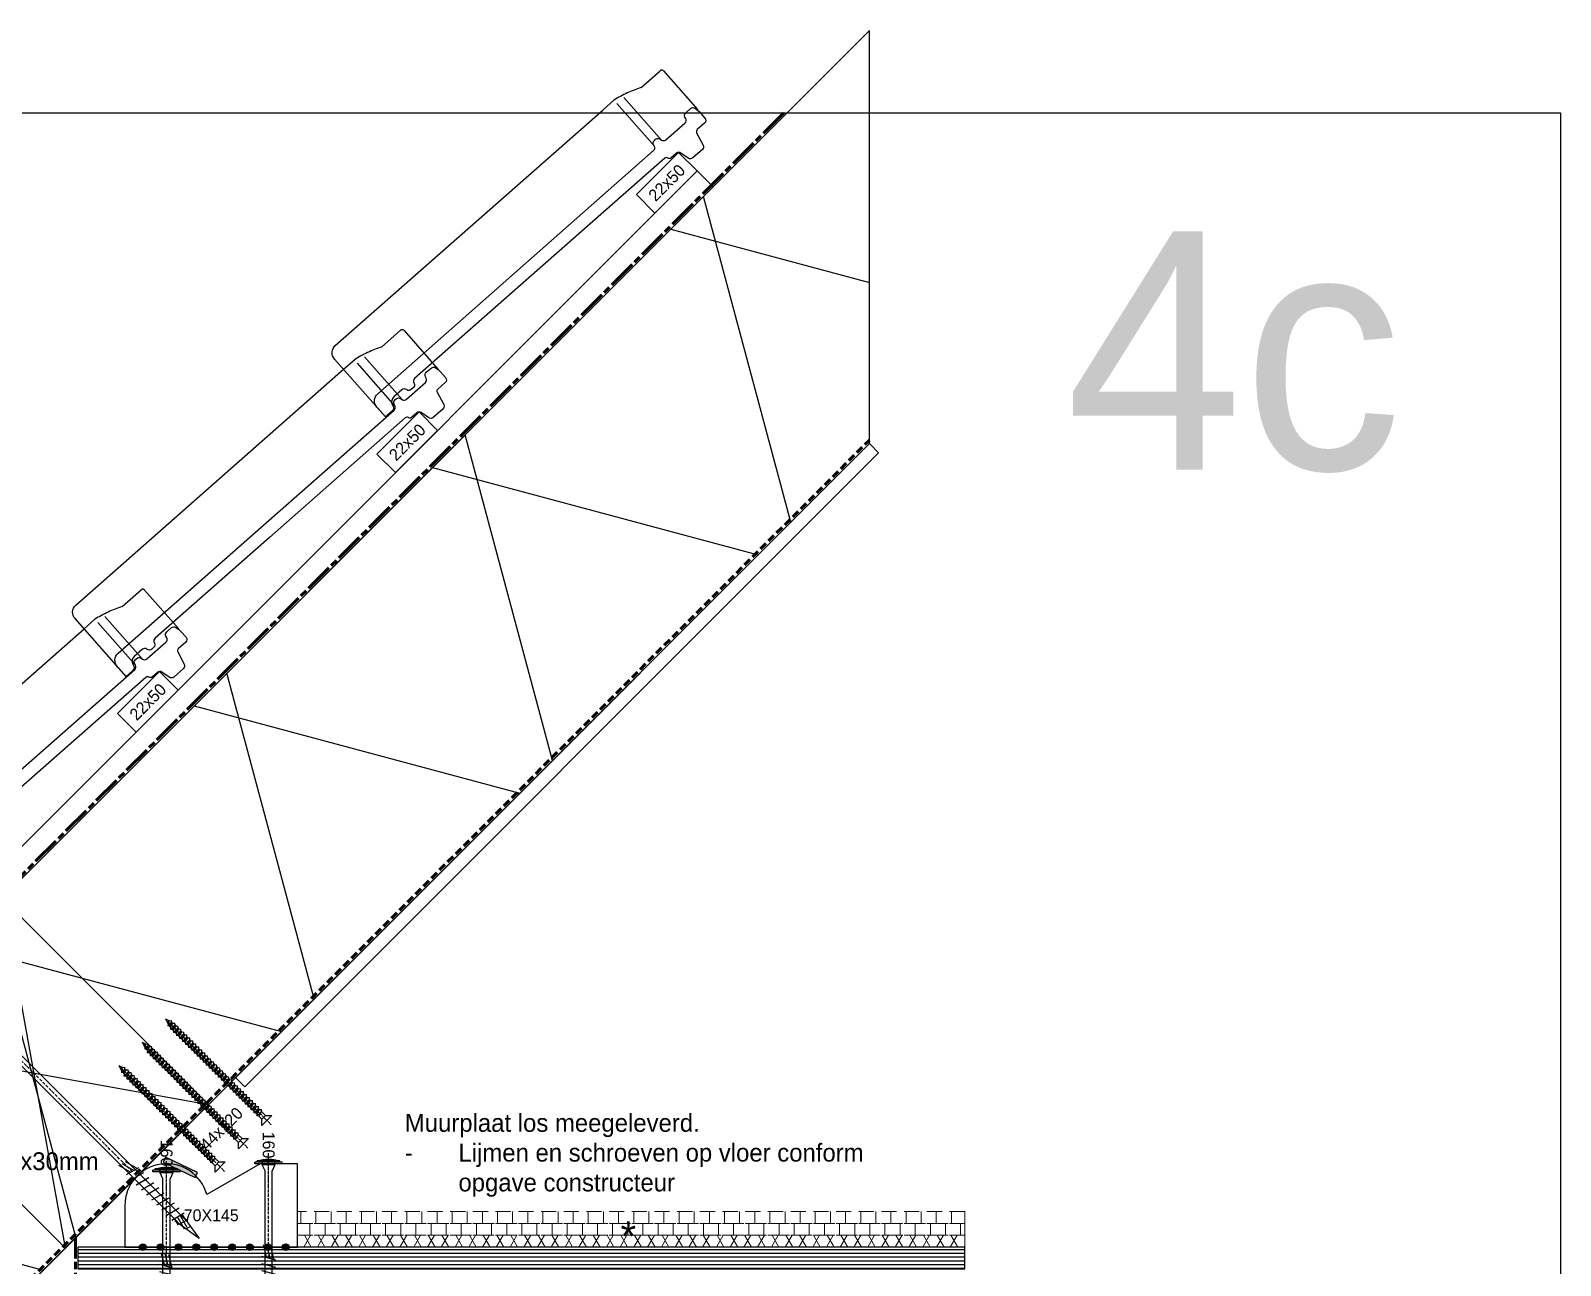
# Model space of a CAD drawing. Header units: millimetres. Extents: x -109306 to 269542, y -22401 to 197206.
# Drawn here: x 259258 to 260542, y -15441 to -14405 of the extents above; entities that cross this region are included whole.
import ezdxf
from ezdxf.enums import TextEntityAlignment as Align

# ---------------------------------------------------------------- set-up
doc = ezdxf.new("R2010")
doc.units = ezdxf.units.MM
for name, pattern in [('ACAD_ISO08W100', [36, 24, -3, 6, -3]), ('CENTER2', [1.125, 0.75, -0.125, 0.125, -0.125]), ('DASHDOT', [18.5, 12, -3, 0.5, -3]), ('DASHED', [19.049999999999997, 12.7, -6.35]), ('DASHED2', [9.524999999999999, 6.349999999999999, -3.174999999999999])]:
    doc.linetypes.add(name, pattern=pattern)
for name, color, linetype in [('EHP Bevestigingsmiddelen', 1, 'Continuous'), ('EHP Luchtdichting', 6, 'Continuous'), ('EHP Tekst', 1, 'Continuous')]:
    doc.layers.add(name, color=color, linetype=linetype)
for name, color, linetype, lineweight in [('EHP Dampdichte folie', 3, 'DASHED2', 60), ('EHP Dampopen folie', 5, 'ACAD_ISO08W100', 60), ('EHP Derden', 8, 'DASHED', 13)]:
    doc.layers.add(name, color=color, linetype=linetype, lineweight=lineweight)
doc.layers.add('EHP Hulplijnen tekst niet printen', color=4, linetype='Continuous', plot=False)
doc.styles.get("Standard").update_dxf_attribs({"font": ''})
doc.styles.get('Standard').set_extended_font_data('Century Gothic')

# ---------------------------------------------------------------- blocks, each defined once
blk = doc.blocks.new('*U675')
at = {"layer": 'EHP Bevestigingsmiddelen', "color": 1, "linetype": 'DASHDOT', "ltscale": 0.2}
blk.add_line((239.385843, -3.636214033244908e-15), (-9.120789999999943, 5.584688692939765e-16), dxfattribs=at)
at = {"layer": 'EHP Bevestigingsmiddelen'}
for p, q in [((-1.499999999999999, 9.5), (-2.5, 9.5)), ((-2.5, -9.5), (-2.5, 9.5)), ((7.041486534478669e-16, 11.5), (-1.499999999999999, 11.5)), ((-1.500000000000001, -11.5), (-1.499999999999999, 11.5)), ((-1.500000000000001, -11.5), (-1.499999999999999, 11.5)), ((0.7862359999999174, 5.334553000000597), (-1.5, 5.334553000000597)), ((-7.041486534478669e-16, -11.5), (7.041486534478669e-16, 11.5)), ((5.766851000000315, 3.000001000000338), (0.7862359999999174, 5.334553000000597)), ((0.7862359999999168, -5.334553000000597), (0.7862359999999174, 5.334553000000597)), ((293.8792100000001, 3.000001000000331), (5.766851000000315, 3.000001000000338)), ((238.8152770000006, 1.471101000002815), (227.9880080000003, 4.376712999997832)), ((239.6985880000002, -1.663065000000646), (228.8713180000004, 1.242548000001986)), ((240.9935390000001, -6.000001000000342), (237.8877090000005, 5.591109000000866)), ((240.9935370000003, -5.999998999999665), (237.8877090000005, 5.591109000000866)), ((246.9935370000003, -5.999998999999666), (243.8877090000005, 5.591111000001543)), ((252.9935370000003, -5.999998999999666), (249.8877069999999, 5.591111000001542)), ((253.0150560000002, -6.08030799999688), (249.9092259999998, 5.510801999997052)), ((259.0150560000002, -6.08030799999688), (255.9092280000004, 5.510801999997052)), ((265.0150560000002, -6.080307999996881), (261.9092280000004, 5.510801999997051)), ((271.0150540000004, -6.080307999996881), (267.9092259999998, 5.510801999997051)), ((277.0150560000002, -6.080307999996882), (273.9092259999998, 5.51080000000365)), ((283.0150560000002, -6.080307999996882), (279.9092280000004, 5.51080199999705)), ((289.0150560000002, -6.080307999996883), (285.9092280000004, 5.51080199999705)), ((295.0150540000004, -6.080307999996883), (291.9092259999998, 5.510801999997049)), ((292.6035300000003, 2.919622000001247), (298.528182, 4.509565000000286)), ((293.3277360000002, 0.2168509999973979), (304.1550050000005, 3.12246299999969)), ((318.8792100000001, -0.08030799999688439), (293.8792100000001, 4.000001000000331)), ((293.8792100000001, 3.000001000000331), (298.8835730000001, 3.183227000001345)), ((294.0519410000006, -2.485919999999176), (304.8792100000001, 0.4196920000031165)), ((300.5626090000005, -3.083022999999237), (298.7890700000007, 3.535917000001056)), ((306.6791830000002, -2.080307999996883), (305.4978920000003, 2.32832900000357)), ((-1.500000000000001, -9.5), (-2.5, -9.5)), ((0.7862359999999168, -5.334553000000597), (-1.5, -5.334553000000597)), ((-7.041486534478669e-16, -11.5), (-1.500000000000001, -11.5)), ((0.7862359999999168, -5.334553000000597), (5.766859000000295, -2.999998999999662)), ((294.4791560000003, -2.999998999999669), (5.766859000000295, -2.999998999999662)), ((240.5818980000004, -4.797229999996492), (229.754629, -1.891618000001475)), ((300.5471219999999, -3.025223999997259), (294.1896880000004, -2.999998999999669)), ((294.4791560000003, -3.999998999999669), (318.8792100000001, -0.08030799999688439))]:
    blk.add_line(p, q, dxfattribs=at)
blk.add_arc((28.29265649457668, -1.596603505066713e-14), 32.22479936311466, 162.8542148079576, 197.1457851920423, dxfattribs=at)
blk = doc.blocks.new('*U744')
at = {"layer": 'EHP Bevestigingsmiddelen', "color": 1, "linetype": 'DASHDOT', "ltscale": 0.2}
blk.add_line((13.70786104431774, -13.70786104431782), (-6.449372458778408, 6.449372458778413), dxfattribs=at)
at = {"layer": 'EHP Bevestigingsmiddelen', "xscale": -1, "rotation": 134.9999999999999}
blk.add_blockref('*U675', (0, 0), dxfattribs=at)
at = {"layer": 'EHP Hulplijnen tekst niet printen', "insert": (-11.13097796459043, 11.13097796459047), "char_height": 10, "attachment_point": 5, "rotation": 314.9999999999999}
blk.add_mtext_dynamic_manual_height_columns('320', width=10.98533508774472, gutter_width=17.5, heights=[0], dxfattribs=at)
blk = doc.blocks.new('*U719')
h = blk.add_hatch()
h.set_pattern_fill('ISOLATIE', color=256, scale=244.9999999999982, angle=45.00000008545901, style=0, pattern_type=2)
h.set_pattern_definition([(105.000000085459, (3.151238372976862e-12, -3.151238363576458e-12), (-236.6518273462404, -63.41066640309303), []), (165.000000085459, (3.151238372976862e-12, -3.151238363576458e-12), (-63.41066569714122, -236.6518275353995), [])])
h.paths.add_polyline_path([(769.1248532738556, 1115.607178866419), (-173.2411616490992, 173.2411611323065), (0, 0), (769.1248593438004, 769.1248616381582), (769.1248604909742, 942.3660241760388)])
blk.add_lwpolyline([(769.1248532738556, 1115.607178866419), (-173.2411616490992, 173.2411611323065), (0, 0), (0, 0), (769.1248593438004, 769.1248616381582), (769.1248604909742, 942.3660241760388)], close=True)
blk = doc.blocks.new('*U767')
blk.add_lwpolyline([(0, 0), (752.2715113071984, 0), (752.2715113071984, 11), (0, 11)], close=True)
blk = doc.blocks.new('*U775')
h = blk.add_hatch()
h.set_pattern_fill('ANSI31', color=256, angle=135)
h.set_pattern_definition([(180, (594.4165149471082, 0), (-6.661338147750939e-16, -3.175), [])])
h.paths.add_polyline_path([(0, 18), (0, 1.77635683940025e-15), (744.4165149471082, 0), (744.4165149471082, 18)])
blk.add_lwpolyline([(0, 0), (744.4165149471082, 0), (744.4165149471082, 18), (0, 18)], close=True)
blk = doc.blocks.new('*U771')
blk.add_lwpolyline([(0, 0), (1177.199189869282, 0), (1177.199189869282, 18.99999999999955), (0, 18.99999999999955)], close=True)
blk = doc.blocks.new('*U725')
h = blk.add_hatch(color=1)
h.dxf.hatch_style = 1
h.paths.add_polyline_path([(17.81324004608746, -2.442490654175344e-15, 1), (12.18675995391254, -2.442490654175344e-15, 1)])
h = blk.add_hatch(color=1)
h.dxf.hatch_style = 1
h.paths.add_polyline_path([(32.81324004608746, -2.442490654175344e-15, 1), (27.18675995391254, -2.442490654175344e-15, 1)])
h = blk.add_hatch(color=1)
h.dxf.hatch_style = 1
h.paths.add_polyline_path([(47.81324004608746, -2.442490654175344e-15, 1), (42.18675995391254, -2.442490654175344e-15, 1)])
h = blk.add_hatch(color=1)
h.dxf.hatch_style = 1
h.paths.add_polyline_path([(62.81324004608746, -2.442490654175344e-15, 1), (57.18675995391254, -2.442490654175344e-15, 1)])
h = blk.add_hatch(color=1)
h.dxf.hatch_style = 1
h.paths.add_polyline_path([(77.81324004608746, -2.442490654175344e-15, 1), (72.18675995391254, -2.442490654175344e-15, 1)])
h = blk.add_hatch(color=1)
h.dxf.hatch_style = 1
h.paths.add_polyline_path([(92.81324004608746, -2.442490654175344e-15, 1), (87.18675995391254, -2.442490654175344e-15, 1)])
h = blk.add_hatch(color=1)
h.dxf.hatch_style = 1
h.paths.add_polyline_path([(107.8132400460875, -2.442490654175344e-15, 1), (102.1867599539125, -2.442490654175344e-15, 1)])
h = blk.add_hatch(color=1)
h.dxf.hatch_style = 1
h.paths.add_polyline_path([(122.8132400460875, -2.442490654175344e-15, 1), (117.1867599539125, -2.442490654175344e-15, 1)])
h = blk.add_hatch(color=1)
h.dxf.hatch_style = 1
h.paths.add_polyline_path([(137.8132400460875, -2.442490654175344e-15, 1), (132.1867599539125, -2.442490654175344e-15, 1)])
at = {"color": 1}
for centre in [(15, -2.449293598294706e-15), (30, -2.449293598294706e-15), (45, -2.449293598294706e-15), (60, -2.449293598294706e-15), (75, -2.449293598294706e-15), (90, -2.449293598294706e-15), (105, -2.449293598294706e-15), (120, -2.449293598294706e-15), (135, -2.449293598294706e-15)]:
    blk.add_circle(centre, 2.813240046087458, dxfattribs=at)
blk = doc.blocks.new('*U742')
at = {"layer": 'EHP Derden'}
h = blk.add_hatch(dxfattribs=at)
h.set_pattern_fill('ANSI31', color=256, scale=4, angle=45)
h.set_pattern_definition([(90, (264.9190646950901, 20), (-12.7, 0), [])])
h.paths.add_polyline_path([(0, 20), (559.9190646950901, 20), (559.9190646950901, 30), (0, 30)])
h = blk.add_hatch(dxfattribs=at)
h.set_pattern_fill('ANSI31', color=256, scale=4, angle=45)
h.set_pattern_definition([(90, (259.9190646950901, 10), (-12.7, 0), [])])
h.paths.add_polyline_path([(0, 10), (559.9190646950901, 10), (559.9190646950901, 20), (0, 20)])
h = blk.add_hatch(dxfattribs=at)
h.set_pattern_fill('ISOLATIE', color=256, scale=10, pattern_type=2)
h.set_pattern_definition([(59.99999999999999, (259.9190646950901, 0), (-8.660254037844386, 5.000000000000001), []), (120, (259.9190646950901, 0), (-8.660254037844387, -4.999999999999998), [])])
h.paths.add_polyline_path([(0, 0), (559.9190646950901, 0), (559.9190646950901, 10), (0, 10)])
for points in [[(0, 20), (559.9190646950901, 20), (559.9190646950901, 30), (0, 30)], [(0, 10), (559.9190646950901, 10), (559.9190646950901, 20), (0, 20)], [(0, 0), (559.9190646950901, 0), (559.9190646950901, 10), (0, 10)]]:
    blk.add_lwpolyline(points, close=True, dxfattribs=at)
blk = doc.blocks.new('BNOVH000B$2')
at = {"color": 1, "linetype": 'Continuous', "ltscale": 400}
blk.add_lwpolyline([(-4.607633, -72.63407099999999), (-0.507161, -7.984014999999999, -0.414214), (7.983656, -0.505826), (306.765381, -19.461395)], format="xyb", dxfattribs=at)
at = {"color": 1, "linetype": 'DASHED2', "ltscale": 400}
blk.add_lwpolyline([(306.765381, -19.461395), (318.913177, -20.232227, -0.063748), (342.582732, -28.872767), (363.816071, -30.219614, -0.414214), (365.685305, -32.342388), (362.930328, -75.772003)], format="xyb", dxfattribs=at)
for points in [[(315.653687, -71.612961), (318.674286, -24.001543)], [(323.528778, -72.112488), (326.549377, -24.501074)]]:
    blk.add_lwpolyline(points, dxfattribs=at)
at = {"color": 7, "linetype": 'Continuous', "ltscale": 400}
for points in [[(162.939163, -75.24762), (35.388271, -67.155594, 0.346419), (32.332868, -69.26175699999999), (32.208397, -69.663368, -0.34642), (29.152066, -71.76974), (26.880663, -71.62571700000001, -0.346418), (24.116321, -69.149877), (24.043949, -68.736298, 0.346419), (21.27807, -66.260763), (12.150923, -65.681381, 0.339449), (6.694334, -69.342673), (6.107766000000001, -71.08606, -0.339452), (3.074921, -73.12224300000001), (-4.607633, -72.63407099999999), (-3.911165, -61.656105, -0.414214), (4.57868, -54.17960799999999), (163.721054, -64.275009)], [(163.721054, -64.275009), (312.597626, -73.719734, 0.34642), (315.65294, -71.612962), (316.081909, -70.22963, -0.346418), (319.137209, -68.122364), (320.513977, -68.210251, -0.346419), (323.278875, -70.685866), (323.528778, -72.112488, 0.34642), (326.293636, -74.589384), (347.527344, -75.935265, 0.34642), (350.582755, -73.829089), (351.011627, -72.44516, -0.346409), (354.067276, -70.339005), (359.435699, -70.67935200000001, -0.346429), (362.200625, -73.155084), (362.653351, -75.73613), (362.783844, -78.09605400000001), (362.351929, -84.892128, -0.414214), (359.167991, -87.69696), (350.891724, -87.171593, 0.346418), (348.683398, -88.693428), (345.226959, -99.860466, -0.34642), (342.170061, -101.96707), (331.379486, -101.282631, -0.345772), (328.614772, -98.812945), (327.279694, -91.291748, 0.345782), (324.515422, -88.822875), (318.587646, -88.446442, -0.348737), (316.607744, -86.658449, 0.348633), (314.626961, -84.870368), (162.939163, -75.24762)]]:
    blk.add_lwpolyline(points, format="xyb", dxfattribs=at)
blk = doc.blocks.new('*U795')
blk.add_lwpolyline([(4.679240163218177e-24, -4.679240163218432e-24), (35.35533905932834, 35.35533905932641), (19.79898987322471, 50.91168824543088), (-15.55634918610362, 15.55634918610447)], close=True)
at = {"color": 1, "flags": 8}
blk.add_attdef('22X50', text='', height=10, rotation=44.99999999999844, dxfattribs=at).set_placement((9.89949534819311, 25.45584457970956), align=Align.MIDDLE_CENTER)
blk = doc.blocks.new('*U817')
at = {"linetype": 'CENTER2', "ltscale": 5}
blk.add_line((-5.199999988079071, 0), (119.9997604191303, 0), dxfattribs=at)
at = {"linetype": 'Continuous', "ltscale": 100}
for p, q in [((0, -6), (0, 6)), ((0, 6), (3.800000011920929, 2.199999988079071)), ((3.800000011920929, 2.199999988079071), (7.321000009775162, 2.199999988079071)), ((3.800000011920929, 2.199999988079071), (3.800000011920929, -2.199999988079071)), ((7.321000009775162, 2.199999988079071), (8.500431448221207, 3.199999988079071)), ((7.321000009775162, 2.199999988079071), (8.500431448221207, -2.2016980946064)), ((9.679862886667252, 2.199999988079071), (8.500431448221207, 3.199999988079071)), ((8.500431448221207, 3.199999988079071), (8.500431448221207, -0.9210883378982544)), ((9.679862886667252, 2.199999988079071), (10.85929435491562, 2.199999988079071)), ((9.679862886667252, 2.199999988079071), (10.85929435491562, -2.2016980946064)), ((10.85929435491562, 2.199999988079071), (12.03872579336166, 3.199999988079071)), ((10.85929435491562, 2.199999988079071), (12.03872579336166, -2.2016980946064)), ((13.21815726161003, 2.199999988079071), (12.03872579336166, 3.199999988079071)), ((12.03872579336166, 3.199999988079071), (12.03872579336166, -0.9210883378982544)), ((13.21815726161003, 2.199999988079071), (14.39758870005608, 2.199999988079071)), ((13.21815726161003, 2.199999988079071), (14.39758870005608, -2.2016980946064)), ((14.39758870005608, 2.199999988079071), (15.57702013850212, 3.199999988079071)), ((14.39758870005608, 2.199999988079071), (15.57702013850212, -2.2016980946064)), ((16.75645160675049, 2.199999988079071), (15.57702013850212, 3.199999988079071)), ((15.57702013850212, 3.199999988079071), (15.57702013850212, -0.9210883378982544)), ((16.75645160675049, 2.199999988079071), (17.93588304519653, 2.199999988079071)), ((16.75645160675049, 2.199999988079071), (17.93588304519653, -2.2016980946064)), ((17.93758869171143, 2.199999988079071), (19.11702015995979, 3.199999988079071)), ((17.93758869171143, 2.199999988079071), (19.11702015995979, -2.2016980946064)), ((19.11702015995979, 3.199999988079071), (19.11702015995979, -0.9210883378982544)), ((20.29645159840584, 2.199999988079071), (19.11702015995979, 3.199999988079071)), ((20.29645159840584, 2.199999988079071), (21.47588306665421, -2.2016980946064)), ((20.29645159840584, 2.199999988079071), (21.47588306665421, 2.199999988079071)), ((21.47588306665421, 2.199999988079071), (22.65531450510025, 3.199999988079071)), ((21.47588306665421, 2.199999988079071), (22.65531450510025, -2.2016980946064)), ((23.83645159006119, 2.199999988079071), (22.65702015161514, 3.199999988079071)), ((22.65702015161514, 3.199999988079071), (22.65702015161514, -0.9210883378982544)), ((23.83645159006119, 2.199999988079071), (25.01588305830956, 2.199999988079071)), ((23.83645159006119, 2.199999988079071), (25.01588305830956, -2.2016980946064)), ((25.01588305830956, 2.199999988079071), (26.1953144967556, 3.199999988079071)), ((25.01588305830956, 2.199999988079071), (26.1953144967556, -2.2016980946064)), ((26.19702014327049, 3.199999988079071), (26.19702014327049, -0.9210883378982544)), ((27.37645161151886, 2.199999988079071), (26.19702014327049, 3.199999988079071)), ((27.37645161151886, 2.199999988079071), (28.5558830499649, -2.2016980946064)), ((27.37645161151886, 2.199999988079071), (28.5558830499649, 2.199999988079071)), ((28.5558830499649, 2.199999988079071), (29.73531451821327, 3.199999988079071)), ((28.5558830499649, 2.199999988079071), (29.73531451821327, -2.2016980946064)), ((29.73702016472816, 3.199999988079071), (29.73702016472816, -0.9210883378982544)), ((30.91645160317421, 2.199999988079071), (29.73702016472816, 3.199999988079071)), ((30.91645160317421, 2.199999988079071), (32.09588304162025, -2.2016980946064)), ((30.91645160317421, 2.199999988079071), (32.09588304162025, 2.199999988079071)), ((32.09588304162025, 2.199999988079071), (33.27531450986862, 3.199999988079071)), ((32.09588304162025, 2.199999988079071), (33.27531450986862, -2.2016980946064)), ((33.27702015638351, 3.199999988079071), (33.27702015638351, -0.9210883378982544)), ((34.45645159482956, 2.199999988079071), (33.27702015638351, 3.199999988079071)), ((34.45645159482956, 2.199999988079071), (35.63588306307793, -2.2016980946064)), ((34.45645159482956, 2.199999988079071), (35.63588306307793, 2.199999988079071)), ((35.63588306307793, 2.199999988079071), (36.81531450152397, 3.199999988079071)), ((35.63588306307793, 2.199999988079071), (36.81531450152397, -2.2016980946064)), ((36.81702014803886, 3.199999988079071), (36.81702014803886, -0.9210883378982544)), ((37.99645161628723, 2.199999988079071), (36.81702014803886, 3.199999988079071)), ((37.99645161628723, 2.199999988079071), (39.17588305473328, 2.199999988079071)), ((37.99645161628723, 2.199999988079071), (39.17588305473328, -2.2016980946064)), ((39.17588305473328, 2.199999988079071), (40.35531449317932, 3.199999988079071)), ((39.17588305473328, 2.199999988079071), (40.35531449317932, -2.2016980946064)), ((41.53645160794258, 2.199999988079071), (40.35702013969421, 3.199999988079071)), ((40.35702013969421, 3.199999988079071), (40.35702013969421, -0.9210883378982544)), ((41.53645160794258, 2.199999988079071), (42.71588304638863, 2.199999988079071)), ((41.53645160794258, 2.199999988079071), (42.71588304638863, -2.2016980946064)), ((42.71588304638863, 2.199999988079071), (43.89531451463699, 3.199999988079071)), ((42.71588304638863, 2.199999988079071), (43.89531451463699, -2.2016980946064)), ((45.07645159959793, 2.199999988079071), (43.89702016115189, 3.199999988079071)), ((43.89702016115189, 3.199999988079071), (43.89702016115189, -0.9210883378982544)), ((45.07645159959793, 2.199999988079071), (46.2558830678463, 2.199999988079071)), ((45.07645159959793, 2.199999988079071), (46.2558830678463, -2.2016980946064)), ((46.2558830678463, 2.199999988079071), (47.43531450629234, 3.199999988079071)), ((46.2558830678463, 2.199999988079071), (47.43531450629234, -2.2016980946064)), ((48.61645159125328, 2.199999988079071), (47.43702015280724, 3.199999988079071)), ((47.43702015280724, 3.199999988079071), (47.43702015280724, -0.9210883378982544)), ((48.61645159125328, 2.199999988079071), (49.79588305950165, 2.199999988079071)), ((48.61645159125328, 2.199999988079071), (49.79588305950165, -2.2016980946064)), ((49.79588305950165, 2.199999988079071), (50.97531449794769, 3.199999988079071)), ((49.79588305950165, 2.199999988079071), (50.97531449794769, -2.2016980946064)), ((52.15645161271095, 2.199999988079071), (50.97702014446259, 3.199999988079071)), ((50.97702014446259, 3.199999988079071), (50.97702014446259, -0.9210883378982544)), ((52.15645161271095, 2.199999988079071), (53.335883051157, 2.199999988079071)), ((52.15645161271095, 2.199999988079071), (53.335883051157, -2.2016980946064)), ((53.335883051157, 2.199999988079071), (54.51531448960304, 3.199999988079071)), ((53.335883051157, 2.199999988079071), (54.51531448960304, -2.2016980946064)), ((54.51702016592026, 3.199999988079071), (54.51702016592026, -0.9210883378982544)), ((55.6964516043663, 2.199999988079071), (54.51702016592026, 3.199999988079071)), ((55.6964516043663, 2.199999988079071), (56.87588304281235, -2.2016980946064)), ((55.6964516043663, 2.199999988079071), (56.87588304281235, 2.199999988079071)), ((56.87588304281235, 2.199999988079071), (58.05531451106071, 3.199999988079071)), ((56.87588304281235, 2.199999988079071), (58.05531451106071, -2.2016980946064)), ((58.05702015757561, 3.199999988079071), (58.05702015757561, -0.9210883378982544)), ((59.23645159602165, 2.199999988079071), (58.05702015757561, 3.199999988079071)), ((59.23645159602165, 2.199999988079071), (60.41588306427002, -2.2016980946064)), ((59.23645159602165, 2.199999988079071), (60.41588306427002, 2.199999988079071)), ((60.41588306427002, 2.199999988079071), (61.59531450271606, 3.199999988079071)), ((60.41588306427002, 2.199999988079071), (61.59531450271606, -2.2016980946064)), ((61.59702014923096, 3.199999988079071), (61.59702014923096, -0.9210883378982544)), ((62.77645161747932, 2.199999988079071), (61.59702014923096, 3.199999988079071)), ((62.77645161747932, 2.199999988079071), (63.95588305592537, -2.2016980946064)), ((62.77645161747932, 2.199999988079071), (63.95588305592537, 2.199999988079071)), ((63.95588305592537, 2.199999988079071), (65.13531449437141, 3.199999988079071)), ((63.95588305592537, 2.199999988079071), (65.13531449437141, -2.2016980946064)), ((65.1370201408863, 3.199999988079071), (65.1370201408863, -0.9210883378982544)), ((66.31645160913467, 2.199999988079071), (65.1370201408863, 3.199999988079071)), ((66.31645160913467, 2.199999988079071), (67.49588304758072, -2.2016980946064)), ((66.31645160913467, 2.199999988079071), (67.49588304758072, 2.199999988079071)), ((67.49588304758072, 2.199999988079071), (68.67531451582909, 3.199999988079071)), ((67.49588304758072, 2.199999988079071), (68.67531451582909, -2.2016980946064)), ((69.85474595427513, 2.199999988079071), (68.67531451582909, 3.199999988079071)), ((68.67531451582909, 3.199999988079071), (68.67531451582909, -0.9210883378982544)), ((69.85474595427513, 2.199999988079071), (71.03417739272118, -2.2016980946064)), ((69.85474595427513, 2.199999988079071), (71.03417739272118, 2.199999988079071)), ((71.03417739272118, 2.199999988079071), (72.21360886096954, 3.199999988079071)), ((71.03417739272118, 2.199999988079071), (72.21360886096954, -2.2016980946064)), ((72.21360886096954, 3.199999988079071), (72.21360886096954, -0.9210883378982544)), ((73.39304029941559, 2.199999988079071), (72.21360886096954, 3.199999988079071)), ((73.39304029941559, 2.199999988079071), (74.57247176766396, 2.199999988079071)), ((73.39304029941559, 2.199999988079071), (74.57247176766396, -2.2016980946064)), ((74.57247176766396, 2.199999988079071), (75.75190320611, 3.199999988079071)), ((74.57247176766396, 2.199999988079071), (75.75190320611, -2.2016980946064)), ((75.75190320611, 3.199999988079071), (75.75190320611, -0.9210883378982544)), ((76.93133464455605, 2.199999988079071), (75.75190320611, 3.199999988079071)), ((76.93133464455605, 2.199999988079071), (78.11076611280441, 2.199999988079071)), ((76.93133464455605, 2.199999988079071), (78.11076611280441, -2.2016980946064)), ((78.11076611280441, 2.199999988079071), (79.29019755125046, 3.199999988079071)), ((78.11076611280441, 2.199999988079071), (79.29019755125046, -2.2016980946064)), ((79.29019755125046, 3.199999988079071), (79.29019755125046, -0.9210883378982544)), ((80.46962901949883, 2.199999988079071), (79.29019755125046, 3.199999988079071)), ((80.46962901949883, 2.199999988079071), (81.64906045794487, 2.199999988079071)), ((80.46962901949883, 2.199999988079071), (81.64906045794487, -2.2016980946064)), ((81.64906045794487, 2.199999988079071), (82.82849189639091, 3.199999988079071)), ((81.64906045794487, 2.199999988079071), (82.82849189639091, -2.2016980946064)), ((82.82849189639091, 3.199999988079071), (82.82849189639091, -0.9210883378982544)), ((84.00792336463928, 2.199999988079071), (82.82849189639091, 3.199999988079071)), ((84.00792336463928, 2.199999988079071), (85.18735480308533, 2.199999988079071)), ((84.00792336463928, 2.199999988079071), (85.18735480308533, -2.2016980946064)), ((85.18735480308533, 2.199999988079071), (86.3667862713337, 3.199999988079071)), ((85.18735480308533, 2.199999988079071), (86.3667862713337, -2.2016980946064)), ((86.3667862713337, 3.199999988079071), (86.3667862713337, -0.9210883378982544)), ((87.54621770977974, 2.199999988079071), (86.3667862713337, 3.199999988079071)), ((87.54621770977974, 2.199999988079071), (88.72564914822578, 2.199999988079071)), ((87.54621770977974, 2.199999988079071), (88.72564914822578, -2.2016980946064)), ((88.72564914822578, 2.199999988079071), (89.90508061647415, 3.199999988079071)), ((88.72564914822578, 2.199999988079071), (89.90508061647415, -2.2016980946064)), ((89.90508061647415, 3.199999988079071), (89.90508061647415, -0.9210883378982544)), ((91.0845120549202, 2.199999988079071), (89.90508061647415, 3.199999988079071)), ((91.0845120549202, 2.199999988079071), (92.26394352316856, 2.199999988079071)), ((91.0845120549202, 2.199999988079071), (92.26394352316856, -2.2016980946064)), ((92.26394352316856, 2.199999988079071), (93.44337496161461, 3.199999988079071)), ((92.26394352316856, 2.199999988079071), (93.44337496161461, -2.2016980946064)), ((93.44337496161461, 3.199999988079071), (93.44337496161461, -0.9210883378982544)), ((94.62280640006065, 2.199999988079071), (93.44337496161461, 3.199999988079071)), ((94.62280640006065, 2.199999988079071), (95.80223786830902, 2.199999988079071)), ((94.62280640006065, 2.199999988079071), (95.80223786830902, -2.2016980946064)), ((95.80223786830902, 2.199999988079071), (96.98166930675507, 3.199999988079071)), ((95.80223786830902, 2.199999988079071), (96.98166930675507, -2.2016980946064)), ((96.98166930675507, 3.199999988079071), (96.98166930675507, -0.9210883378982544)), ((98.16110077500343, 2.199999988079071), (96.98166930675507, 3.199999988079071)), ((98.16110077500343, 2.199999988079071), (99.34053221344948, 2.199999988079071)), ((98.16110077500343, 2.199999988079071), (99.34053221344948, -2.2016980946064)), ((99.34053221344948, 2.199999988079071), (100.5199636518955, 3.199999988079071)), ((99.34053221344948, 2.199999988079071), (100.5199636518955, -2.2016980946064)), ((100.5216693282127, 3.199999988079071), (100.5216693282127, -0.9210883378982544)), ((101.7011007666588, 2.199999988079071), (100.5216693282127, 3.199999988079071)), ((101.7011007666588, 2.199999988079071), (102.8805322051048, -2.2016980946064)), ((101.7011007666588, 2.199999988079071), (102.8805322051048, 2.199999988079071)), ((102.8805322051048, 2.199999988079071), (104.0599636733532, 3.199999988079071)), ((102.8805322051048, 2.199999988079071), (104.0599636733532, -2.2016980946064)), ((104.0599636733532, 3.199999988079071), (104.0599636733532, -0.9210883378982544)), ((105.2393951117992, 2.199999988079071), (104.0599636733532, 3.199999988079071)), ((105.2411007583141, 2.199999988079071), (106.4205322265625, -2.2016980946064)), ((105.2411007583141, 2.199999988079071), (106.4205322265625, 2.199999988079071)), ((106.4205322265625, 2.199999988079071), (107.5999636650085, 3.199999988079071)), ((106.4205322265625, 2.199999988079071), (107.5999636650085, -2.2016980946064)), ((108.7793951034546, 2.199999988079071), (107.5999636650085, 3.199999988079071)), ((107.5999636650085, 3.199999988079071), (107.5999636650085, -0.9210883378982544)), ((108.7793951034546, 2.199999988079071), (109.958826571703, -2.2016980946064)), ((108.7793951034546, 2.199999988079071), (109.958826571703, 2.199999988079071)), ((109.958826571703, 2.199999988079071), (111.138258010149, 3.199999988079071)), ((109.958826571703, 2.199999988079071), (111.138258010149, -2.2016980946064)), ((111.138258010149, 3.199999988079071), (111.138258010149, -0.9210883378982544)), ((112.3176894783974, 1.800000011920929), (111.138258010149, 3.199999988079071)), ((112.3176894783974, 1.800000011920929), (113.4971209168434, -1.801698088645935)), ((112.3176894783974, 1.800000011920929), (113.4971209168434, 1.599999994039536)), ((113.4971209168434, 1.599999994039536), (114.6765523552895, -1.601698100566864)), ((114.6765523552895, 2.599999994039536), (114.6765523552895, -0.9210883378982544)), ((115.8559838235378, 1.199999988079071), (117.0354152619839, -1.2016980946064)), ((3.800000011920929, -2.199999988079071), (0, -6)), ((3.800000011920929, -2.199999988079071), (8.500431448221207, -2.2016980946064)), ((8.500431448221207, -2.2016980946064), (9.679862886667252, -3.2016980946064)), ((10.85929435491562, -2.2016980946064), (9.679862886667252, -3.2016980946064)), ((10.85929435491562, -2.2016980946064), (12.03872579336166, -2.2016980946064)), ((12.03872579336166, -2.2016980946064), (13.21815726161003, -3.2016980946064)), ((14.39758870005608, -2.2016980946064), (13.21815726161003, -3.2016980946064)), ((14.39758870005608, -2.2016980946064), (15.57702013850212, -2.2016980946064)), ((15.57702013850212, -2.2016980946064), (16.75645160675049, -3.2016980946064)), ((17.93588304519653, -2.2016980946064), (16.75645160675049, -3.2016980946064)), ((17.93758869171143, -2.2016980946064), (19.11702015995979, -2.2016980946064)), ((19.11702015995979, -2.2016980946064), (20.29645159840584, -3.2016980946064)), ((21.47588306665421, -2.2016980946064), (20.29645159840584, -3.2016980946064)), ((21.47588306665421, -2.2016980946064), (22.65531450510025, -2.2016980946064)), ((22.65702015161514, -2.2016980946064), (23.83645159006119, -3.2016980946064)), ((25.01588305830956, -2.2016980946064), (23.83645159006119, -3.2016980946064)), ((25.01588305830956, -2.2016980946064), (26.1953144967556, -2.2016980946064)), ((26.19702014327049, -2.2016980946064), (27.37645161151886, -3.2016980946064)), ((28.5558830499649, -2.2016980946064), (27.37645161151886, -3.2016980946064)), ((28.5558830499649, -2.2016980946064), (29.73531451821327, -2.2016980946064)), ((29.73702016472816, -2.2016980946064), (30.91645160317421, -3.2016980946064)), ((32.09588304162025, -2.2016980946064), (30.91645160317421, -3.2016980946064)), ((32.09588304162025, -2.2016980946064), (33.27531450986862, -2.2016980946064)), ((33.27702015638351, -2.2016980946064), (34.45645159482956, -3.2016980946064)), ((35.63588306307793, -2.2016980946064), (34.45645159482956, -3.2016980946064)), ((35.63588306307793, -2.2016980946064), (36.81531450152397, -2.2016980946064)), ((36.81702014803886, -2.2016980946064), (37.99645161628723, -3.2016980946064)), ((39.17588305473328, -2.2016980946064), (37.99645161628723, -3.2016980946064)), ((39.17588305473328, -2.2016980946064), (40.35531449317932, -2.2016980946064)), ((40.35702013969421, -2.2016980946064), (41.53645160794258, -3.2016980946064)), ((42.71588304638863, -2.2016980946064), (41.53645160794258, -3.2016980946064)), ((42.71588304638863, -2.2016980946064), (43.89531451463699, -2.2016980946064)), ((43.89702016115189, -2.2016980946064), (45.07645159959793, -3.2016980946064)), ((46.2558830678463, -2.2016980946064), (45.07645159959793, -3.2016980946064)), ((46.2558830678463, -2.2016980946064), (47.43531450629234, -2.2016980946064)), ((47.43702015280724, -2.2016980946064), (48.61645159125328, -3.2016980946064)), ((49.79588305950165, -2.2016980946064), (48.61645159125328, -3.2016980946064)), ((49.79588305950165, -2.2016980946064), (50.97531449794769, -2.2016980946064)), ((50.97702014446259, -2.2016980946064), (52.15645161271095, -3.2016980946064)), ((53.335883051157, -2.2016980946064), (52.15645161271095, -3.2016980946064)), ((53.335883051157, -2.2016980946064), (54.51531448960304, -2.2016980946064)), ((54.51702016592026, -2.2016980946064), (55.6964516043663, -3.2016980946064)), ((56.87588304281235, -2.2016980946064), (55.6964516043663, -3.2016980946064)), ((56.87588304281235, -2.2016980946064), (58.05531451106071, -2.2016980946064)), ((58.05702015757561, -2.2016980946064), (59.23645159602165, -3.2016980946064)), ((60.41588306427002, -2.2016980946064), (59.23645159602165, -3.2016980946064)), ((60.41588306427002, -2.2016980946064), (61.59531450271606, -2.2016980946064)), ((61.59702014923096, -2.2016980946064), (62.77645161747932, -3.2016980946064)), ((63.95588305592537, -2.2016980946064), (62.77645161747932, -3.2016980946064)), ((63.95588305592537, -2.2016980946064), (65.13531449437141, -2.2016980946064)), ((65.1370201408863, -2.2016980946064), (66.31645160913467, -3.2016980946064)), ((67.49588304758072, -2.2016980946064), (66.31645160913467, -3.2016980946064)), ((67.49588304758072, -2.2016980946064), (68.67531451582909, -2.2016980946064)), ((68.67531451582909, -2.2016980946064), (69.85474595427513, -3.2016980946064)), ((71.03417739272118, -2.2016980946064), (69.85474595427513, -3.2016980946064)), ((71.03417739272118, -2.2016980946064), (72.21360886096954, -2.2016980946064)), ((72.21360886096954, -2.2016980946064), (73.39304029941559, -3.2016980946064)), ((74.57247176766396, -2.2016980946064), (73.39304029941559, -3.2016980946064)), ((74.57247176766396, -2.2016980946064), (75.75190320611, -2.2016980946064)), ((75.75190320611, -2.2016980946064), (76.93133464455605, -3.2016980946064)), ((78.11076611280441, -2.2016980946064), (76.93133464455605, -3.2016980946064)), ((78.11076611280441, -2.2016980946064), (79.29019755125046, -2.2016980946064)), ((79.29019755125046, -2.2016980946064), (80.46962901949883, -3.2016980946064)), ((81.64906045794487, -2.2016980946064), (80.46962901949883, -3.2016980946064)), ((81.64906045794487, -2.2016980946064), (82.82849189639091, -2.2016980946064)), ((82.82849189639091, -2.2016980946064), (84.00792336463928, -3.2016980946064)), ((85.18735480308533, -2.2016980946064), (84.00792336463928, -3.2016980946064)), ((85.18735480308533, -2.2016980946064), (86.3667862713337, -2.2016980946064)), ((86.3667862713337, -2.2016980946064), (87.54621770977974, -3.2016980946064)), ((88.72564914822578, -2.2016980946064), (87.54621770977974, -3.2016980946064)), ((88.72564914822578, -2.2016980946064), (89.90508061647415, -2.2016980946064)), ((89.90508061647415, -2.2016980946064), (91.0845120549202, -3.2016980946064)), ((92.26394352316856, -2.2016980946064), (91.0845120549202, -3.2016980946064)), ((92.26394352316856, -2.2016980946064), (93.44337496161461, -2.2016980946064)), ((93.44337496161461, -2.2016980946064), (94.62280640006065, -3.2016980946064)), ((95.80223786830902, -2.2016980946064), (94.62280640006065, -3.2016980946064)), ((95.80223786830902, -2.2016980946064), (96.98166930675507, -2.2016980946064)), ((96.98166930675507, -2.2016980946064), (98.16110077500343, -3.2016980946064)), ((99.34053221344948, -2.2016980946064), (98.16110077500343, -3.2016980946064)), ((99.34053221344948, -2.2016980946064), (100.5199636518955, -2.2016980946064)), ((100.5216693282127, -2.2016980946064), (101.7011007666588, -3.2016980946064)), ((102.8805322051048, -2.2016980946064), (101.7011007666588, -3.2016980946064)), ((102.8805322051048, -2.2016980946064), (104.0599636733532, -2.2016980946064)), ((104.0599636733532, -2.2016980946064), (105.2393951117992, -3.2016980946064)), ((106.4205322265625, -2.2016980946064), (105.2411007583141, -3.2016980946064)), ((106.4205322265625, -2.2016980946064), (107.5999636650085, -2.2016980946064)), ((107.5999636650085, -2.2016980946064), (108.7793951034546, -3.2016980946064)), ((109.958826571703, -2.2016980946064), (108.7793951034546, -3.2016980946064)), ((109.958826571703, -2.2016980946064), (111.138258010149, -2.2016980946064)), ((111.138258010149, -2.2016980946064), (112.3176894783974, -3.2016980946064)), ((113.4971209168434, -1.801698088645935), (112.3176894783974, -3.2016980946064)), ((113.4971209168434, -1.801698088645935), (114.6765523552895, -1.601698100566864))]:
    blk.add_line(p, q, dxfattribs=at)
at = {"linetype": 'CENTER2', "ltscale": 100}
for p, q in [((113.4971209168434, 1.599999994039536), (114.6765523552895, 2.599999994039536)), ((115.8559838235378, 1.199999988079071), (114.6765523552895, 2.599999994039536)), ((115.8559838235378, 1.199999988079071), (119.9997604191303, 0)), ((117.0354152619839, -1.2016980946064), (119.9997604191303, 0)), ((114.6765523552895, -1.601698100566864), (115.8559838235378, -2.601698100566864)), ((117.0354152619839, -1.2016980946064), (115.8559838235378, -2.601698100566864))]:
    blk.add_line(p, q, dxfattribs=at)
blk = doc.blocks.new('*U667')
at = {"layer": 'EHP Bevestigingsmiddelen', "color": 1, "linetype": 'DASHDOT', "ltscale": 0.2}
blk.add_line((79.38584300000002, -3.636214033244908e-15), (-9.120789999999943, 5.584688692939765e-16), dxfattribs=at)
at = {"layer": 'EHP Bevestigingsmiddelen'}
for p, q in [((-1.499999999999999, 9.5), (-2.5, 9.5)), ((-2.5, -9.5), (-2.5, 9.5)), ((7.041486534478669e-16, 11.5), (-1.499999999999999, 11.5)), ((-1.500000000000001, -11.5), (-1.499999999999999, 11.5)), ((-1.500000000000001, -11.5), (-1.499999999999999, 11.5)), ((0.7862359999999174, 5.334553000000597), (-1.5, 5.334553000000597)), ((-7.041486534478669e-16, -11.5), (7.041486534478669e-16, 11.5)), ((5.766851000000315, 3.000001000000338), (0.7862359999999174, 5.334553000000597)), ((0.7862359999999168, -5.334553000000597), (0.7862359999999174, 5.334553000000597)), ((133.8792100000001, 3.000001000000331), (5.766851000000315, 3.000001000000338)), ((78.8152770000006, 1.471101000002815), (67.98800800000026, 4.376712999997832)), ((79.6985880000002, -1.663065000000646), (68.87131800000043, 1.242548000001986)), ((80.99353900000006, -6.000001000000342), (77.88770900000054, 5.591109000000866)), ((80.99353700000029, -5.999998999999665), (77.88770900000054, 5.591109000000866)), ((86.99353700000029, -5.999998999999666), (83.88770900000054, 5.591111000001543)), ((92.99353700000029, -5.999998999999666), (89.88770699999986, 5.591111000001542)), ((93.01505600000019, -6.08030799999688), (89.90922599999976, 5.510801999997052)), ((99.01505600000019, -6.08030799999688), (95.90922800000044, 5.510801999997052)), ((105.0150560000002, -6.080307999996881), (101.9092280000004, 5.510801999997051)), ((111.0150540000004, -6.080307999996881), (107.9092259999998, 5.510801999997051)), ((117.0150560000002, -6.080307999996882), (113.9092259999998, 5.51080000000365)), ((123.0150560000002, -6.080307999996882), (119.9092280000004, 5.51080199999705)), ((129.0150560000002, -6.080307999996883), (125.9092280000004, 5.51080199999705)), ((135.0150540000004, -6.080307999996883), (131.9092259999998, 5.510801999997049)), ((132.6035300000003, 2.919622000001247), (138.528182, 4.509565000000286)), ((133.3277360000002, 0.2168509999973979), (144.1550050000005, 3.12246299999969)), ((158.8792100000001, -0.08030799999688439), (133.8792100000001, 4.000001000000331)), ((133.8792100000001, 3.000001000000331), (138.8835730000001, 3.183227000001345)), ((134.0519410000006, -2.485919999999176), (144.8792100000001, 0.4196920000031165)), ((140.5626090000005, -3.083022999999237), (138.7890700000007, 3.535917000001056)), ((146.6791830000002, -2.080307999996883), (145.4978920000003, 2.32832900000357)), ((-1.500000000000001, -9.5), (-2.5, -9.5)), ((0.7862359999999168, -5.334553000000597), (-1.5, -5.334553000000597)), ((-7.041486534478669e-16, -11.5), (-1.500000000000001, -11.5)), ((0.7862359999999168, -5.334553000000597), (5.766859000000295, -2.999998999999662)), ((134.4791560000003, -2.999998999999669), (5.766859000000295, -2.999998999999662)), ((80.58189800000036, -4.797229999996492), (69.75462900000002, -1.891618000001475)), ((140.5471219999999, -3.025223999997259), (134.1896880000004, -2.999998999999669)), ((134.4791560000003, -3.999998999999669), (158.8792100000001, -0.08030799999688439))]:
    blk.add_line(p, q, dxfattribs=at)
blk.add_arc((28.29265649457668, -1.596603505066713e-14), 32.22479936311466, 162.8542148079576, 197.1457851920423, dxfattribs=at)
blk = doc.blocks.new('*U827')
at = {"layer": 'EHP Bevestigingsmiddelen', "color": 1, "linetype": 'DASHDOT', "ltscale": 0.2}
blk.add_line((-1.5195555391756e-13, -19.38584300000002), (5.059625607373123e-14, 9.120789999999943), dxfattribs=at)
at = {"layer": 'EHP Bevestigingsmiddelen', "xscale": -1, "rotation": 89.99999999999952}
blk.add_blockref('*U667', (0, 0), dxfattribs=at)
at = {"layer": 'EHP Hulplijnen tekst niet printen', "insert": (5.67835911624562e-14, 15.74157999999989), "char_height": 9.999999999999998, "attachment_point": 5, "rotation": 269.9999999999996}
blk.add_mtext_dynamic_manual_height_columns('160', width=10.98533508774472, gutter_width=17.5, heights=[0], dxfattribs=at)
blk = doc.blocks.new('*U833')
at = {"color": 1}
blk.add_attdef('44X120HAKREGEL', text='', height=9.999999999999998, rotation=44.99999999999817, dxfattribs=at).set_placement((64.34671708777563, 33.23401871596439), align=Align.MIDDLE_CENTER)
blk = doc.blocks.new('*U829')
at = {"layer": 'EHP Luchtdichting'}
h = blk.add_hatch(color=256, dxfattribs=at)
h.dxf.hatch_style = 1
h.paths.add_polyline_path([(0.9661719328224038, 2.031996997100926), (-0.9661701618453697, -2.031997839162397), (26.12712874657679, -14.91427847028089), (28.05947084124456, -10.85028363401756)])
blk.add_lwpolyline([(0.9661719328224038, 2.031996997100926), (-0.9661701618453697, -2.031997839162397), (26.12712874657679, -14.91427847028089), (28.05947084124456, -10.85028363401756)], close=True, dxfattribs=at)
at = {"layer": 'EHP Tekst', "insert": (-234.5039613758325, 6.213475580671535), "char_height": 15, "attachment_point": 1}
blk.add_mtext('PVC 124 4,5x30mm', dxfattribs=at)

msp = doc.modelspace()

# ---------------------------------------------------------------- linework, layer by layer
for p, q in [((258998.2623272466, -15368.17365459233), (259961.8415499601, -14404.59443187884)), ((259171.5034860335, -15541.41480696373), (259961.8415488129, -14751.07673305743)), ((259457.4250685323, -15255.4932485008), (259506.9225432153, -15205.99577381775)), ((259357.4250328111, -15355.49323575429), (259442.2778465535, -15270.6404220119))]:
    msp.add_line(p, q)
msp.add_lwpolyline([(259113.6596115051, -15252.77635838063), (259286.9007728958, -15426.01751977134), (259407.1089256975, -15305.80936696962), (259233.8677643068, -15132.56820557892), (259113.6596115051, -15252.77635838063), (259407.1089256975, -15305.80936696962), (259233.8677643068, -15132.56820557892), (259286.9007728958, -15426.01751977134)])
msp.add_lwpolyline([(259405.7141317801, -15381.37594260938, 0.8762094504491318), (259336.9224947484, -15390.4932485008), (259336.9224947484, -15425.4932485008), (259481.9224947484, -15425.49324850081), (259481.9224947484, -15355.49324850081), (259450.5442730124, -15355.4932485008)], format="xyb", close=True)
at = {"layer": 'EHP Dampdichte folie'}
msp.add_lwpolyline([(259170.0892724711, -15540.00059340136), (259170.0892724711, -15540.00059340136), (259961.8415488316, -14748.24831704087)], dxfattribs=at)
at = {"layer": 'EHP Dampopen folie'}
for points in [[(259889.9218256167, -14473.68572839098), (259140.5316354694, -15223.07591853831), (259059.6094805571, -15303.99807345054), (258997.2549451534, -15367.16627820816), (258997.2549451534, -15367.16627820816), (258996.2623272466, -15368.17364226275), (258969.9785630392, -15437.98546364631)], [(259287.4250444964, -15973.68571013719), (259285.4256004044, -15973.65237086522), (259285.4256004044, -15627.49324821828), (259285.4256004044, -15625.49324821828), (259295.4250444964, -15614.87490369843), (259295.4250444964, -15614.87490369843), (259295.4250444964, -15417.49324819441)]]:
    msp.add_lwpolyline(points, dxfattribs=at)
at = {"layer": 'EHP Hulplijnen tekst niet printen'}
msp.add_lwpolyline([(258541.841258103, -14473.68572610809), (260541.8409567625, -14473.68572610809), (260541.8409567625, -15973.68571925943), (258541.841258103, -15973.68571925943)], close=True, dxfattribs=at)

# ---------------------------------------------------------------- block references
for name, p in [('*U719', (259192.7166894691, -15520.20160352813)), ('*U744', (259173.7636761361, -15192.67227020993)), ('*U827', (259457.5879417484, -15355.49324850081)), ('*U827', (259371.9224947484, -15362.22557972663)), ('*U829', (259369.9521186321, -15352.01587306614)), ('*U742', (259481.9224947484, -15425.49324821828)), ('*U775', (259297.4250444964, -15443.49324821828)), ('*U725', (259336.9224947484, -15425.49324821828))]:
    msp.add_blockref(name, p)
for name, p, rotation in [('BNOVH000B$2', (259507.5885993497, -14674.18047505149), 44.99999999999994), ('*U771', (258998.2623272466, -15368.17365459233), 44.99999999999848), ('BNOVH000B$2', (259289.7997107442, -14891.96936365694), 44.99999999999994), ('*U767', (259437.6834320509, -15290.79119900551), 44.99999999999848), ('BNOVH000B$2', (259072.0108221387, -15109.7582522624), 44.99999999999994)]:
    msp.add_blockref(name, p, dxfattribs=dict(rotation=rotation))
ref = msp.add_blockref('*U795', (259781.877490953, -14557.6884332008))
ref.add_attrib('22X50', '22x50', dxfattribs={"color": 1, "height": 10, "rotation": 44.9999999999263}).set_placement((259791.7769863012, -14532.23258862107), align=Align.MIDDLE_CENTER)
ref = msp.add_blockref('*U795', (259564.0886023475, -14775.47732180626))
ref.add_attrib('22X50', '22x50', dxfattribs={"color": 1, "height": 10, "rotation": 44.9999999999263}).set_placement((259573.9880976957, -14750.02147722655), align=Align.MIDDLE_CENTER)
ref = msp.add_blockref('*U795', (259346.2997137421, -14993.26621041172))
ref.add_attrib('22X50', '22x50', dxfattribs={"color": 1, "height": 10, "rotation": 44.9999999999263}).set_placement((259356.1992090903, -14967.81036583201), align=Align.MIDDLE_CENTER)
msp.add_blockref('*U833', (259353.5377184376, -15359.3805501286)).add_auto_attribs({'44X120HAKREGEL': '44x120'})
at = {"layer": 'EHP Hulplijnen tekst niet printen', "rotation": 135}
for p in [(259456.0682017096, -15319.07546360096), (259436.5105592522, -15338.63310621514), (259416.9529167164, -15358.19074875095)]:
    msp.add_blockref('*U817', p, dxfattribs=at)

# ---------------------------------------------------------------- texts
msp.add_text('*', height=25).set_placement((259753.0086703356, -15428.81161996214, 688))
at = {"color": 1, "flags": 8}
msp.add_attdef('70X145', text='70x145', height=10.00000000000001, dxfattribs=at).set_placement((259409.4224947484, -15398.68572610809), align=Align.MIDDLE_CENTER)
at = {"layer": 'EHP Hulplijnen tekst niet printen'}
msp.add_text('4c', height=200, dxfattribs=at).set_placement((260126.5162684808, -14772.91733595206))
at = {"layer": 'EHP Tekst', "insert": (259556.9370251114, -15313.62794269252), "char_height": 15, "attachment_point": 1}
msp.add_mtext_dynamic_manual_height_columns('\\pi-45,l60,t60;Muurplaat los meegeleverd.\\P-^ILijmen en schroeven op vloer conform opgave constructeur ', width=431.0799067011394, gutter_width=50, heights=[72.5532791156154], dxfattribs=at)

doc.saveas('drawing.dxf')
